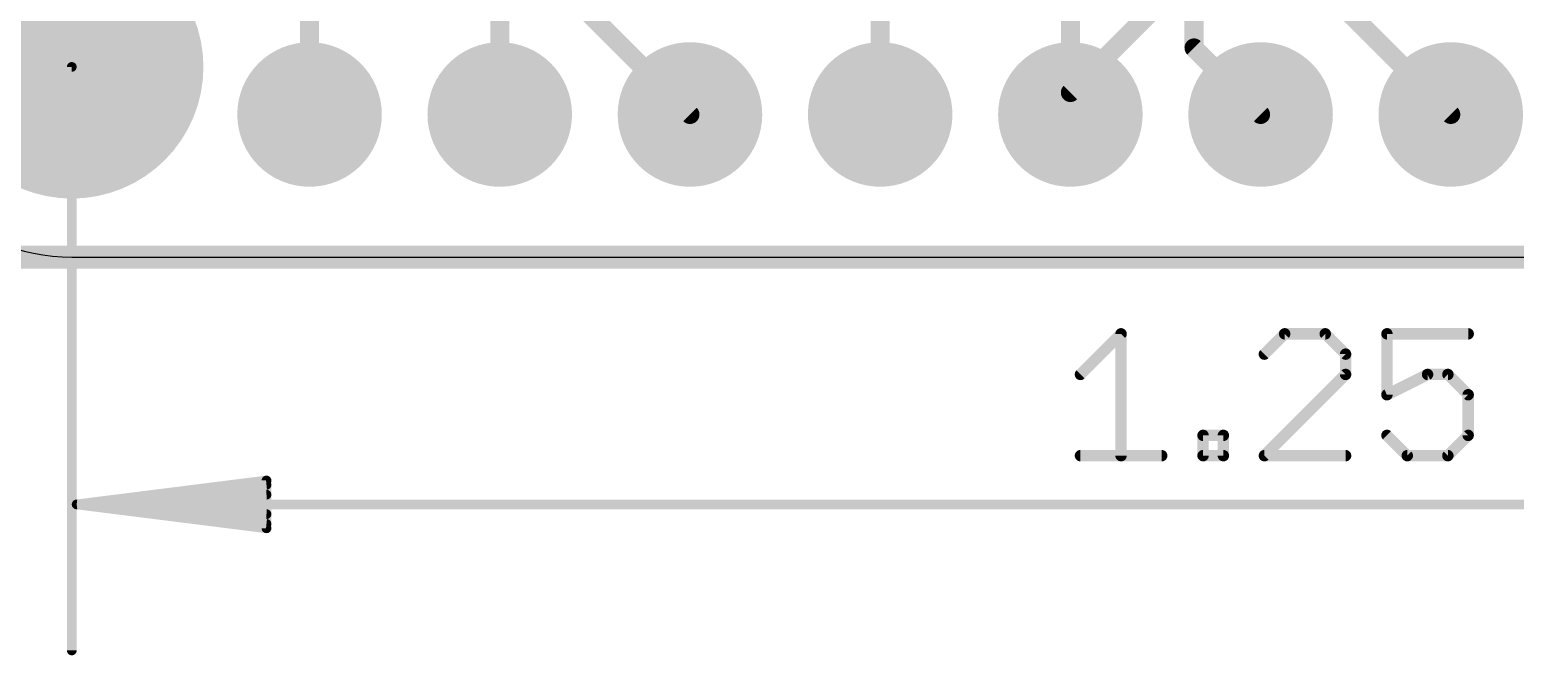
# Model space of a CAD drawing. Extents: x -8.3 to 43.2, y -5.3 to 37.1.
# Drawn here: x 1.98 to 21.82, y -5.32 to 3.04 of the extents above; entities that cross this region are included whole.
import ezdxf

# ---------------------------------------------------------------- set-up
doc = ezdxf.new("R2010")
doc.units = 0
for name, color, linetype in [('1', 12, 'CONTINUOUS'), ('16', 5, 'CONTINUOUS'), ('17', 110, 'CONTINUOUS'), ('20', 53, 'CONTINUOUS'), ('47', 253, 'CONTINUOUS')]:
    doc.layers.add(name, color=color, linetype=linetype)

# ---------------------------------------------------------------- blocks, each defined once
blk = doc.blocks.new('ROUNDP')
at = {"const_width": 0.5}
blk.add_lwpolyline([(0, -0.25, 1), (0, 0.25, 1), (0, -0.25)], format="xyb", dxfattribs=at)

msp = doc.modelspace()

# ---------------------------------------------------------------- linework, layer by layer
at = {"layer": '1'}
for points, const_width in [([(15.875, 2.198), (22.479, 8.802)], 0.254), ([(13.335, 1.905), (13.335, 6.135)], 0.254), ([(15.875, 2.198), (15.875, 5.246)], 0.254), ([(8.255, 1.905), (8.255, 4.992)], 0.254), ([(5.715, 1.905), (5.715, 4.191)], 0.254), ([(15.875, 1.905), (15.875, 2.198)], 0.254), ([(36.83, 0), (0.127, 0)], 0.3048)]:
    msp.add_lwpolyline(points, dxfattribs=dict(at, const_width=const_width))
at = {"layer": '1', "const_width": 0.127}
for points in [[(15.9385, 2.198, 1), (15.8115, 2.198)], [(15.8301, 2.2429, 1), (15.9199, 2.1531)], [(15.8115, 2.198, 1), (15.9385, 2.198)], [(5.6515, 1.905, 1), (5.7785, 1.905)], [(8.1915, 1.905, 1), (8.3185, 1.905)], [(13.2715, 1.905, 1), (13.3985, 1.905)], [(15.8115, 1.905, 1), (15.9385, 1.905)]]:
    msp.add_lwpolyline(points, format="xyb", dxfattribs=at)
at = {"layer": '16'}
for points, const_width in [([(17.526, 8.382), (17.526, 2.794)], 0.254), ([(8.255, 1.905), (8.255, 5.08)], 0.254), ([(20.955, 1.905), (18.034, 4.826)], 0.254), ([(10.795, 1.905), (8.7122, 3.9878)], 0.254), ([(13.335, 3.175), (13.335, 1.905)], 0.254), ([(17.526, 2.794), (18.415, 1.905)], 0.254), ([(36.83, 0), (0.127, 0)], 0.3048)]:
    msp.add_lwpolyline(points, dxfattribs=dict(at, const_width=const_width))
at = {"layer": '16', "const_width": 0.127}
for points in [[(17.5709, 2.8389, 1), (17.4811, 2.7491)], [(17.4625, 2.794, 1), (17.5895, 2.794)], [(10.7501, 1.8601, 1), (10.8399, 1.9499)], [(18.3701, 1.8601, 1), (18.4599, 1.9499)], [(20.9101, 1.8601, 1), (20.9999, 1.9499)], [(8.1915, 1.905, 1), (8.3185, 1.905)], [(13.2715, 1.905, 1), (13.3985, 1.905)]]:
    msp.add_lwpolyline(points, format="xyb", dxfattribs=at)
at = {"layer": '20'}
msp.add_line((2.54, 0), (34.29, 0), dxfattribs=at)
msp.add_arc((2.54, 2.54), 2.54, 180, 270, dxfattribs=at)
at = {"layer": '47'}
for points, const_width in [([(2.54, 2.54), (-4.49, 2.54)], 0.13), ([(2.54, 2.54), (2.54, -5.252)], 0.13), ([(16.0098, -1.5666), (16.5521, -1.0243)], 0.1524), ([(16.5521, -1.0243), (16.5521, -2.6513)], 0.1524), ([(18.7367, -1.0243), (18.4655, -1.2955)], 0.1524), ([(19.279, -1.0243), (18.7367, -1.0243)], 0.1524), ([(19.5502, -1.2955), (19.279, -1.0243)], 0.1524), ([(21.1874, -1.0243), (20.1027, -1.0243)], 0.1524), ([(20.1027, -1.0243), (20.1027, -1.8378)], 0.1524), ([(19.5502, -1.5666), (19.5502, -1.2955)], 0.1524), ([(18.4655, -2.6513), (19.5502, -1.5666)], 0.1524), ([(20.1027, -1.8378), (20.645, -1.5666)], 0.1524), ([(20.645, -1.5666), (20.9162, -1.5666)], 0.1524), ([(20.9162, -1.5666), (21.1874, -1.8378)], 0.1524), ([(21.1874, -1.8378), (21.1874, -2.3801)], 0.1524), ([(17.647, -2.6513), (17.647, -2.3801)], 0.1524), ([(17.647, -2.3801), (17.9181, -2.3801)], 0.1524), ([(17.9181, -2.3801), (17.9181, -2.6513)], 0.1524), ([(20.3739, -2.6513), (20.1027, -2.3801)], 0.1524), ([(21.1874, -2.3801), (20.9162, -2.6513)], 0.1524), ([(16.0098, -2.6513), (17.0945, -2.6513)], 0.1524), ([(17.9181, -2.6513), (17.647, -2.6513)], 0.1524), ([(19.5502, -2.6513), (18.4655, -2.6513)], 0.1524), ([(20.9162, -2.6513), (20.3739, -2.6513)], 0.1524), ([(2.605, -3.302), (5.14, -2.9828)], 0.13), ([(5.14, -2.9828), (5.14, -3.6212)], 0.13), ([(2.605, -3.302), (5.14, -3.042)], 0.13), ([(2.605, -3.302), (5.14, -3.172)], 0.13), ([(2.605, -3.302), (34.225, -3.302)], 0.13), ([(5.14, -3.6212), (2.605, -3.302)], 0.13), ([(5.14, -3.432), (2.605, -3.302)], 0.13), ([(5.14, -3.562), (2.605, -3.302)], 0.13)]:
    msp.add_lwpolyline(points, dxfattribs=dict(at, const_width=const_width))
for points, const_width in [([(2.5725, 2.54, 1), (2.5075, 2.54)], 0.065), ([(2.54, 2.5075, 1), (2.54, 2.5725)], 0.065), ([(16.5902, -1.0243, 1), (16.514, -1.0243)], 0.0762), ([(16.5791, -1.0513, 1), (16.5252, -0.9974)], 0.0762), ([(18.7367, -0.9862, 1), (18.7367, -1.0624)], 0.0762), ([(18.7636, -1.0513, 1), (18.7098, -0.9974)], 0.0762), ([(19.306, -0.9974, 1), (19.2521, -1.0513)], 0.0762), ([(19.279, -1.0624, 1), (19.279, -0.9862)], 0.0762), ([(20.1027, -0.9862, 1), (20.1027, -1.0624)], 0.0762), ([(20.1408, -1.0243, 1), (20.0646, -1.0243)], 0.0762), ([(21.1874, -1.0624, 1), (21.1874, -0.9862)], 0.0762), ([(18.4386, -1.2685, 1), (18.4925, -1.3224)], 0.0762), ([(19.5883, -1.2955, 1), (19.5121, -1.2955)], 0.0762), ([(19.5233, -1.3224, 1), (19.5771, -1.2685)], 0.0762), ([(15.9829, -1.5397, 1), (16.0368, -1.5936)], 0.0762), ([(19.5121, -1.5666, 1), (19.5883, -1.5666)], 0.0762), ([(19.5771, -1.5936, 1), (19.5233, -1.5397)], 0.0762), ([(20.645, -1.5285, 1), (20.645, -1.6047)], 0.0762), ([(20.6621, -1.6007, 1), (20.628, -1.5326)], 0.0762), ([(20.9431, -1.5397, 1), (20.8893, -1.5936)], 0.0762), ([(20.9162, -1.6047, 1), (20.9162, -1.5285)], 0.0762), ([(20.0857, -1.8037, 1), (20.1197, -1.8719)], 0.0762), ([(21.2255, -1.8378, 1), (21.1493, -1.8378)], 0.0762), ([(21.1604, -1.8647, 1), (21.2143, -1.8109)], 0.0762), ([(20.0646, -1.8378, 1), (20.1408, -1.8378)], 0.0762), ([(17.6851, -2.3801, 1), (17.6089, -2.3801)], 0.0762), ([(17.647, -2.342, 1), (17.647, -2.4182)], 0.0762), ([(17.9562, -2.3801, 1), (17.88, -2.3801)], 0.0762), ([(17.9181, -2.4182, 1), (17.9181, -2.342)], 0.0762), ([(20.1296, -2.3532, 1), (20.0758, -2.4071)], 0.0762), ([(21.1493, -2.3801, 1), (21.2255, -2.3801)], 0.0762), ([(21.2143, -2.4071, 1), (21.1604, -2.3532)], 0.0762), ([(16.0098, -2.6132, 1), (16.0098, -2.6894)], 0.0762), ([(17.0945, -2.6894, 1), (17.0945, -2.6132)], 0.0762), ([(17.647, -2.6132, 1), (17.647, -2.6894)], 0.0762), ([(17.9181, -2.6894, 1), (17.9181, -2.6132)], 0.0762), ([(18.4655, -2.6132, 1), (18.4655, -2.6894)], 0.0762), ([(19.5502, -2.6894, 1), (19.5502, -2.6132)], 0.0762), ([(20.3739, -2.6132, 1), (20.3739, -2.6894)], 0.0762), ([(20.9162, -2.6894, 1), (20.9162, -2.6132)], 0.0762), ([(16.514, -2.6513, 1), (16.5902, -2.6513)], 0.0762), ([(17.6089, -2.6513, 1), (17.6851, -2.6513)], 0.0762), ([(17.88, -2.6513, 1), (17.9562, -2.6513)], 0.0762), ([(18.4386, -2.6244, 1), (18.4925, -2.6782)], 0.0762), ([(20.3469, -2.6782, 1), (20.4008, -2.6244)], 0.0762), ([(20.8893, -2.6244, 1), (20.9431, -2.6782)], 0.0762), ([(5.1725, -2.9828, 1), (5.1075, -2.9828)], 0.065), ([(5.1441, -3.015, 1), (5.1359, -2.9505)], 0.065), ([(5.1433, -3.0743, 1), (5.1367, -3.0097)], 0.065), ([(5.1417, -3.2045, 1), (5.1383, -3.1395)], 0.065), ([(2.605, -3.2695, 1), (2.605, -3.3345)], 0.065), ([(2.6091, -3.2698, 1), (2.6009, -3.3342)], 0.065), ([(2.6033, -3.2695, 1), (2.6067, -3.3345)], 0.065), ([(2.6067, -3.2695, 1), (2.6033, -3.3345)], 0.065), ([(2.6083, -3.2697, 1), (2.6017, -3.3343)], 0.065), ([(2.6017, -3.2697, 1), (2.6083, -3.3343)], 0.065), ([(2.6009, -3.2698, 1), (2.6091, -3.3342)], 0.065), ([(5.1383, -3.4645, 1), (5.1417, -3.3995)], 0.065), ([(5.1359, -3.6535, 1), (5.1441, -3.589)], 0.065), ([(5.1367, -3.5943, 1), (5.1433, -3.5297)], 0.065), ([(5.1075, -3.6212, 1), (5.1725, -3.6212)], 0.065), ([(2.5075, -5.252, 1), (2.5725, -5.252)], 0.065)]:
    msp.add_lwpolyline(points, format="xyb", dxfattribs=dict(at, const_width=const_width))

# ---------------------------------------------------------------- block references
at = {"layer": '17', "rotation": 270}
for p, xscale, yscale in [((2.54, 2.54), 3.516, 3.516), ((2.54, 2.54), 3.516, 3.516), ((5.715, 1.905), 1.9304, 1.9304), ((5.715, 1.905), 1.9304, 1.9304), ((8.255, 1.905), 1.9304, 1.9304), ((8.255, 1.905), 1.9304, 1.9304), ((10.795, 1.905), 1.9304, 1.9304), ((10.795, 1.905), 1.9304, 1.9304), ((13.335, 1.905), 1.9304, 1.9304), ((13.335, 1.905), 1.9304, 1.9304), ((15.875, 1.905), 1.9304, 1.9304), ((15.875, 1.905), 1.9304, 1.9304), ((18.415, 1.905), 1.9304, 1.9304), ((18.415, 1.905), 1.9304, 1.9304), ((20.955, 1.905), 1.9304, 1.9304), ((20.955, 1.905), 1.9304, 1.9304)]:
    msp.add_blockref('ROUNDP', p, dxfattribs=dict(at, xscale=xscale, yscale=yscale))

doc.saveas('drawing.dxf')
